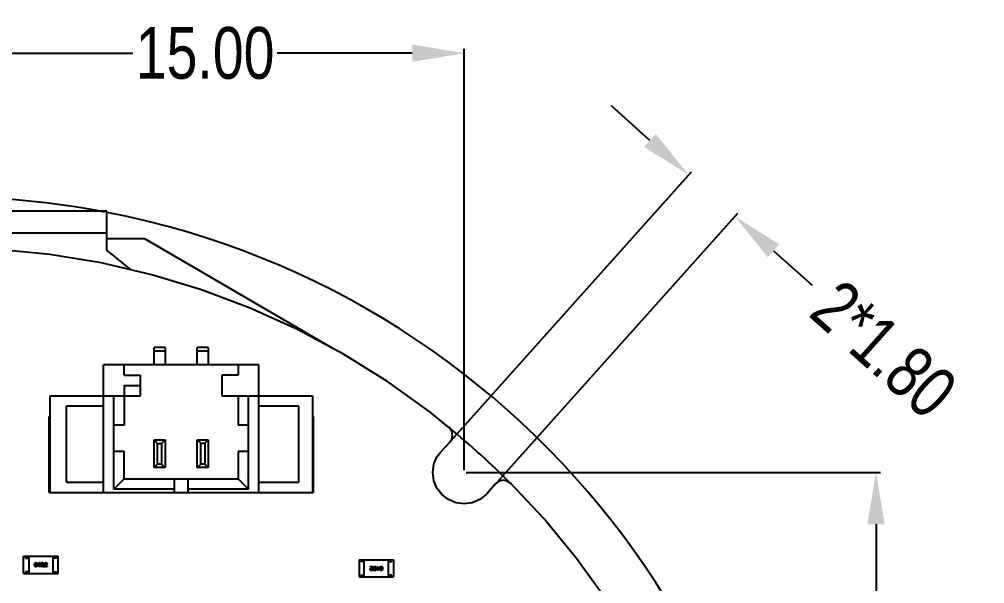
# Model space of a CAD drawing. Header units: millimetres. Extents: x -49 to 153, y -182 to -55.
# Drawn here: x 125.13 to 153.08, y -113.3 to -96.94 of the extents above; entities that cross this region are included whole.
import ezdxf

# ---------------------------------------------------------------- set-up
doc = ezdxf.new("R2010")
doc.units = ezdxf.units.MM
doc.header["$LTSCALE"] = 1.21
doc.header["$MEASUREMENT"] = 0
doc.header["$PDMODE"] = 3
doc.header["$PDSIZE"] = 0.3125
doc.layers.get('0').update_dxf_attribs({"linetype": 'CONTINUOUS'})
doc.layers.get('DEFPOINTS').update_dxf_attribs({"linetype": 'CONTINUOUS'})
doc.layers.add('Dim', color=3, linetype='CONTINUOUS', lineweight=25)
doc.styles.get("Standard").update_dxf_attribs({"font": 'txt', "width": 0.8})
doc.dimstyles.get("Standard").update_dxf_attribs({"dimtxt": 0.15625, "dimasz": 0.1875, "dimexe": 0.125, "dimexo": 0.0625, "dimgap": 0.09, "dimtad": 0, "dimtih": 1, "dimtoh": 1, "dimzin": 4, "dimdsep": 46, "dimtxsty": 'Standard', "dimblk": '_FILLED', "dimblk1": '_FILLED', "dimblk2": '_FILLED', "dimcen": 0.09, "dimazin": 1, "dimtp": 0.01, "dimtm": 0.01, "dimtfac": 1, "dimtofl": 0, "dimtmove": 0, "dimatfit": 3, "dimldrblk": '_FILLED', "dimfxl": 1, "dimtolj": 1, "dimtzin": 4, "dimarcsym": 0})

# ---------------------------------------------------------------- blocks, each defined once
blk = doc.blocks.new('_FILLED')
at = {"color": 0, "linetype": 'ByBlock'}
blk.add_solid([(0, 0), (-1, 0.167), (-1, -0.167)], dxfattribs=at)
blk = doc.blocks.new('*D79')
at = {"layer": 'DEFPOINTS', "color": 0}
for p in [(103.988, -113.91), (95.946, -118.389), (95.709, -126.574), (123.008, -126.574), (150.698, -126.574)]:
    blk.add_point(p, dxfattribs=at)
at = {"layer": 'Dim', "color": 0, "lineweight": -2}
for p, q in [((103.936, -113.875), (99.37, -110.835)), ((95.647, -126.574), (94.61, -126.574))]:
    blk.add_line(p, q, dxfattribs=at)
for start, end in [(149.3821, 160.1502), (166.1919, 176.9599)]:
    blk.add_arc((123.008, -126.574), 28.273, start, end, dxfattribs=at)
at = {"layer": 'Dim', "color": 0, "lineweight": -2, "xscale": 1.5, "yscale": 1.5, "zscale": 1.5}
for p, rotation in [((99.474, -110.904), 57.86208909579157), ((94.735, -126.574), 268.4799565881056)]:
    blk.add_blockref('_FILLED', p, dxfattribs=dict(at, rotation=rotation))
at = {"layer": 'Dim', "color": 0, "insert": (95.946, -118.389), "char_height": 1.5, "attachment_point": 5, "rotation": 73.171}
blk.add_mtext('\\A1;34%%d', dxfattribs=at)
blk = doc.blocks.new('*D83')
at = {"layer": 'DEFPOINTS', "color": 0}
for p in [(138.008, -110.074), (149.938, -126.574), (150.698, -126.574)]:
    blk.add_point(p, dxfattribs=at)
at = {"layer": 'Dim', "color": 0, "lineweight": -2}
for p, q in [((138.071, -110.074), (150.063, -110.074)), ((149.938, -111.574), (149.938, -116.134)), ((149.938, -125.074), (149.938, -120.514)), ((150.635, -126.574), (149.813, -126.574))]:
    blk.add_line(p, q, dxfattribs=at)
at = {"layer": 'Dim', "color": 0, "lineweight": -2, "xscale": 1.5, "yscale": 1.5, "zscale": 1.5}
for p, rotation in [((149.938, -110.074), 90), ((149.938, -126.574), 270)]:
    blk.add_blockref('_FILLED', p, dxfattribs=dict(at, rotation=rotation))
at = {"layer": 'Dim', "color": 0, "insert": (149.938, -118.324), "char_height": 1.5, "attachment_point": 5, "rotation": 90, "line_spacing_factor": 1.5}
blk.add_mtext('\\A1;16.50', dxfattribs=at)
blk = doc.blocks.new('*D84')
at = {"layer": 'DEFPOINTS', "color": 0}
for p in [(123.008, -97.927), (123.008, -100.297), (138.008, -110.074)]:
    blk.add_point(p, dxfattribs=at)
at = {"layer": 'Dim', "color": 0, "lineweight": -2}
for p, q in [((123.008, -100.235), (123.008, -97.802)), ((138.008, -110.012), (138.008, -97.802)), ((124.508, -97.927), (128.418, -97.927)), ((136.508, -97.927), (132.598, -97.927))]:
    blk.add_line(p, q, dxfattribs=at)
at = {"layer": 'Dim', "color": 0, "lineweight": -2, "xscale": 1.5, "yscale": 1.5, "zscale": 1.5, "rotation": 180}
blk.add_blockref('_FILLED', (123.008, -97.927), dxfattribs=at)
at = {"layer": 'Dim', "color": 0, "lineweight": -2, "xscale": 1.5, "yscale": 1.5, "zscale": 1.5}
blk.add_blockref('_FILLED', (138.008, -97.927), dxfattribs=at)
at = {"layer": 'Dim', "color": 0, "insert": (130.508, -97.927), "char_height": 1.5, "attachment_point": 5, "line_spacing_factor": 1.5}
blk.add_mtext('\\A1;15.00', dxfattribs=at)
blk = doc.blocks.new('*D88')
at = {"layer": 'DEFPOINTS', "color": 0}
for p in [(145.849, -102.65), (137.59, -109.196), (138.93, -110.394)]:
    blk.add_point(p, dxfattribs=at)
at = {"layer": 'Dim', "color": 0, "lineweight": -2}
for p, q in [((143.391, -100.453), (142.273, -99.454)), ((137.632, -109.15), (144.593, -101.36)), ((138.972, -110.347), (145.933, -102.557)), ((146.968, -103.649), (148.086, -104.649))]:
    blk.add_line(p, q, dxfattribs=at)
at = {"layer": 'Dim', "color": 0, "lineweight": -2, "xscale": 1.5, "yscale": 1.5, "zscale": 1.5}
for p, rotation in [((144.51, -101.453), 318.2171104716917), ((145.849, -102.65), 138.2171104716917)]:
    blk.add_blockref('_FILLED', p, dxfattribs=dict(at, rotation=rotation))
at = {"layer": 'Dim', "color": 0, "insert": (150.167, -106.508), "char_height": 1.5, "attachment_point": 5, "rotation": 318.2171}
blk.add_mtext('\\A1;2*1.80', dxfattribs=at)

msp = doc.modelspace()

# ---------------------------------------------------------------- linework, layer by layer
at = {"color": 7, "linetype": 'Continuous'}
for p, q in [((127.658, -102.504), (118.358, -102.504)), ((127.658, -103.634), (127.658, -102.504)), ((127.658, -103.138), (118.358, -103.138)), ((128.758, -103.304), (127.658, -103.304)), ((134.226, -106.491), (128.758, -103.304)), ((126.009, -103.758), (124.51, -103.611)), ((128.363, -104.206), (127.658, -103.634)), ((127.494, -104.003), (126.009, -103.758)), ((128.961, -104.345), (127.494, -104.003)), ((130.402, -104.782), (128.961, -104.345)), ((131.812, -105.313), (130.402, -104.782)), ((133.183, -105.934), (131.812, -105.313)), ((134.511, -106.644), (133.183, -105.934)), ((135.79, -107.439), (134.511, -106.644)), ((137.014, -108.316), (135.79, -107.439)), ((137.556, -108.76), (137.014, -108.316)), ((137.582, -108.776), (137.556, -108.76)), ((137.648, -108.875), (137.582, -108.776)), ((137.672, -108.992), (137.648, -108.875)), ((137.648, -109.109), (137.672, -108.992)), ((137.339, -109.467), (137.59, -109.196)), ((137.59, -109.196), (137.648, -109.109)), ((137.219, -109.619), (137.339, -109.467)), ((137.098, -110.073), (137.129, -109.838)), ((137.129, -109.838), (137.219, -109.619)), ((137.129, -110.308), (137.098, -110.073)), ((137.219, -110.527), (137.129, -110.308)), ((138.92, -110.405), (138.674, -110.68)), ((138.925, -110.39), (138.92, -110.405)), ((139.025, -110.324), (138.925, -110.39)), ((139.142, -110.301), (139.025, -110.324)), ((139.259, -110.324), (139.142, -110.301)), ((139.358, -110.39), (139.259, -110.324)), ((140.307, -111.399), (139.358, -110.39)), ((137.364, -110.715), (137.219, -110.527)), ((137.552, -110.859), (137.364, -110.715)), ((138.647, -110.715), (138.459, -110.859)), ((138.674, -110.68), (138.647, -110.715)), ((137.771, -110.95), (137.552, -110.859)), ((138.006, -110.98), (137.771, -110.95)), ((138.24, -110.95), (138.006, -110.98)), ((138.459, -110.859), (138.24, -110.95)), ((141.263, -112.563), (140.307, -111.399)), ((142.14, -113.787), (141.263, -112.563))]:
    msp.add_line(p, q, dxfattribs=at)
at = {"color": 6, "linetype": 'Continuous'}
for p, q in [((129.029, -106.956), (129.029, -106.456)), ((129.349, -106.456), (129.029, -106.456)), ((129.349, -106.456), (129.349, -106.956)), ((130.279, -106.955), (130.279, -106.455)), ((130.599, -106.455), (130.279, -106.455)), ((130.599, -106.455), (130.599, -106.955)), ((129.349, -106.556), (129.029, -106.556)), ((130.599, -106.555), (130.279, -106.555)), ((132.064, -106.955), (127.564, -106.956)), ((127.564, -110.656), (127.564, -106.956)), ((128.164, -107.256), (128.164, -106.956)), ((131.464, -106.955), (131.464, -107.255)), ((132.064, -110.655), (132.064, -106.955)), ((128.164, -107.256), (128.639, -107.256)), ((128.639, -107.856), (128.639, -107.256)), ((130.989, -107.255), (130.989, -107.855)), ((131.464, -107.255), (130.989, -107.255)), ((128.164, -107.556), (128.164, -108.706)), ((128.164, -107.556), (128.639, -107.556)), ((126.014, -107.856), (126.014, -110.656)), ((126.014, -107.856), (128.639, -107.856)), ((127.864, -110.556), (127.864, -107.856)), ((130.989, -107.855), (133.614, -107.855)), ((131.464, -107.855), (131.464, -108.705)), ((131.764, -110.555), (131.764, -107.855)), ((133.614, -107.855), (133.614, -110.655)), ((126.489, -110.356), (126.489, -108.156)), ((127.564, -108.156), (126.489, -108.156)), ((133.225, -108.155), (132.064, -108.155)), ((133.225, -110.355), (133.225, -108.155)), ((125.989, -110.656), (125.989, -108.456)), ((125.989, -108.456), (126.014, -108.456)), ((133.614, -108.455), (133.639, -108.455)), ((133.639, -108.455), (133.639, -110.655)), ((128.164, -108.706), (127.864, -108.706)), ((131.764, -108.705), (131.464, -108.705)), ((129.029, -109.931), (129.029, -109.131)), ((129.129, -109.231), (129.029, -109.131)), ((129.029, -109.131), (129.349, -109.131)), ((129.129, -109.831), (129.129, -109.231)), ((129.129, -109.231), (129.249, -109.231)), ((129.249, -109.231), (129.349, -109.131)), ((129.249, -109.231), (129.249, -109.831)), ((129.349, -109.131), (129.349, -109.931)), ((130.279, -109.93), (130.279, -109.13)), ((130.279, -109.13), (130.599, -109.13)), ((130.379, -109.23), (130.279, -109.13)), ((130.379, -109.83), (130.379, -109.23)), ((130.379, -109.23), (130.499, -109.23)), ((130.499, -109.23), (130.599, -109.13)), ((130.499, -109.23), (130.499, -109.83)), ((130.599, -109.13), (130.599, -109.93)), ((127.864, -109.456), (128.164, -109.456)), ((128.164, -110.256), (128.164, -109.456)), ((131.464, -109.455), (131.464, -110.255)), ((131.464, -109.455), (131.764, -109.455)), ((129.129, -109.831), (129.029, -109.931)), ((129.249, -109.831), (129.129, -109.831)), ((129.249, -109.831), (129.349, -109.931)), ((130.379, -109.83), (130.279, -109.93)), ((130.499, -109.83), (130.379, -109.83)), ((130.499, -109.83), (130.599, -109.93)), ((129.349, -109.931), (129.029, -109.931)), ((130.599, -109.93), (130.279, -109.93)), ((126.489, -110.356), (127.564, -110.356)), ((127.864, -110.556), (128.164, -110.256)), ((128.164, -110.256), (131.464, -110.255)), ((129.614, -110.255), (129.614, -110.655)), ((130.014, -110.655), (130.014, -110.255)), ((131.464, -110.255), (131.764, -110.555)), ((132.064, -110.355), (133.225, -110.355)), ((125.989, -110.656), (133.639, -110.655)), ((129.614, -110.555), (127.864, -110.556)), ((131.764, -110.555), (130.014, -110.555)), ((125.251, -113.004), (125.251, -112.504)), ((125.251, -112.504), (126.251, -112.504)), ((125.301, -112.504), (125.301, -112.554)), ((125.301, -112.554), (125.401, -112.554)), ((125.401, -112.504), (125.401, -113.004)), ((126.101, -112.504), (126.101, -113.004)), ((126.201, -112.554), (126.101, -112.554)), ((126.201, -112.504), (126.201, -112.554)), ((126.251, -113.004), (126.251, -112.504)), ((134.966, -112.603), (134.966, -113.103)), ((134.966, -112.603), (135.966, -112.603)), ((135.016, -112.653), (135.016, -112.603)), ((135.116, -112.653), (135.016, -112.653)), ((135.116, -113.103), (135.116, -112.603)), ((135.816, -113.103), (135.816, -112.603)), ((135.816, -112.653), (135.916, -112.653)), ((135.916, -112.653), (135.916, -112.603)), ((135.966, -112.603), (135.966, -113.103)), ((125.662, -112.763), (125.715, -112.688)), ((125.662, -112.777), (125.662, -112.763)), ((125.714, -112.777), (125.662, -112.777)), ((125.713, -112.711), (125.675, -112.765)), ((125.675, -112.765), (125.714, -112.765)), ((125.714, -112.711), (125.713, -112.711)), ((125.714, -112.765), (125.714, -112.711)), ((125.714, -112.806), (125.714, -112.777)), ((125.728, -112.806), (125.714, -112.806)), ((125.715, -112.688), (125.728, -112.688)), ((125.728, -112.688), (125.728, -112.765)), ((125.728, -112.765), (125.746, -112.765)), ((125.728, -112.777), (125.728, -112.806)), ((125.746, -112.777), (125.728, -112.777)), ((125.746, -112.765), (125.746, -112.777)), ((125.93, -112.806), (125.849, -112.806)), ((125.867, -112.731), (125.852, -112.731)), ((125.865, -112.792), (125.93, -112.792)), ((125.876, -112.759), (125.892, -112.75)), ((125.897, -112.763), (125.885, -112.77)), ((125.93, -112.792), (125.93, -112.806)), ((135.287, -112.814), (135.287, -112.801)), ((135.287, -112.801), (135.368, -112.801)), ((135.351, -112.814), (135.287, -112.814)), ((135.319, -112.844), (135.332, -112.837)), ((135.34, -112.847), (135.324, -112.856)), ((135.35, -112.876), (135.365, -112.876)), ((135.471, -112.842), (135.471, -112.83)), ((135.471, -112.83), (135.489, -112.83)), ((135.489, -112.842), (135.471, -112.842)), ((135.489, -112.83), (135.489, -112.801)), ((135.489, -112.801), (135.503, -112.801)), ((135.489, -112.919), (135.489, -112.842)), ((135.501, -112.919), (135.489, -112.919)), ((135.555, -112.844), (135.501, -112.919)), ((135.503, -112.801), (135.503, -112.83)), ((135.503, -112.83), (135.555, -112.83)), ((135.503, -112.842), (135.503, -112.896)), ((135.541, -112.842), (135.503, -112.842)), ((135.503, -112.896), (135.504, -112.896)), ((135.504, -112.896), (135.541, -112.842)), ((135.555, -112.83), (135.555, -112.844)), ((125.251, -113.004), (126.251, -113.004)), ((125.301, -112.954), (125.301, -113.004)), ((125.401, -112.954), (125.301, -112.954)), ((126.101, -112.954), (126.201, -112.954)), ((126.201, -112.954), (126.201, -113.004)), ((134.966, -113.103), (135.966, -113.103)), ((135.016, -113.103), (135.016, -113.053)), ((135.016, -113.053), (135.116, -113.053)), ((135.916, -113.053), (135.816, -113.053)), ((135.916, -113.103), (135.916, -113.053))]:
    msp.add_line(p, q, dxfattribs=at)
at = {"color": 7, "linetype": 'Continuous'}
for radius, start, end in [(24.48, 79.1903, 100.8097), (24.48, 100.9793, 79.0159), (23, 44.7132, 50.6808)]:
    msp.add_arc((123.008, -126.574), radius, start, end, dxfattribs=at)
at = {"color": 6, "linetype": 'Continuous'}
for points, knots in [([(125.57, -112.749), (125.571, -112.746), (125.571, -112.742), (125.571, -112.735), (125.572, -112.728), (125.573, -112.723), (125.575, -112.717), (125.577, -112.712), (125.579, -112.708), (125.581, -112.704), (125.584, -112.7), (125.587, -112.697), (125.59, -112.694), (125.594, -112.692), (125.598, -112.69), (125.602, -112.689), (125.606, -112.688), (125.609, -112.688), (125.611, -112.688)], [0, 0, 0, 0, 0.088823, 0.172287, 0.250296, 0.323438, 0.392244, 0.456221, 0.516635, 0.573871, 0.628, 0.680335, 0.731489, 0.782557, 0.834044, 0.886738, 0.942089, 1, 1, 1, 1]), ([(125.611, -112.808), (125.609, -112.808), (125.606, -112.808), (125.602, -112.807), (125.598, -112.806), (125.594, -112.804), (125.59, -112.802), (125.587, -112.799), (125.584, -112.796), (125.581, -112.793), (125.579, -112.789), (125.577, -112.784), (125.575, -112.78), (125.573, -112.774), (125.572, -112.769), (125.571, -112.762), (125.571, -112.756), (125.571, -112.751), (125.57, -112.749)], [0, 0, 0, 0, 0.059135, 0.115606, 0.169241, 0.221578, 0.273261, 0.324749, 0.377329, 0.431642, 0.488541, 0.548597, 0.612232, 0.680174, 0.752504, 0.829777, 0.912307, 1, 1, 1, 1]), ([(125.611, -112.702), (125.61, -112.702), (125.608, -112.702), (125.605, -112.702), (125.603, -112.703), (125.6, -112.705), (125.598, -112.706), (125.596, -112.708), (125.594, -112.711), (125.593, -112.714), (125.591, -112.717), (125.59, -112.72), (125.589, -112.724), (125.588, -112.728), (125.588, -112.733), (125.587, -112.738), (125.587, -112.743), (125.587, -112.747), (125.587, -112.749)], [0, 0, 0, 0, 0.049764, 0.097007, 0.143217, 0.188577, 0.235116, 0.282997, 0.333719, 0.387776, 0.445989, 0.508679, 0.576563, 0.649481, 0.728235, 0.812722, 0.903548, 1, 1, 1, 1]), ([(125.587, -112.749), (125.587, -112.751), (125.587, -112.754), (125.587, -112.76), (125.588, -112.765), (125.588, -112.769), (125.589, -112.774), (125.59, -112.778), (125.591, -112.781), (125.593, -112.784), (125.594, -112.787), (125.596, -112.789), (125.598, -112.792), (125.6, -112.793), (125.603, -112.795), (125.605, -112.795), (125.608, -112.796), (125.61, -112.796), (125.611, -112.796)], [0, 0, 0, 0, 0.096457, 0.187288, 0.27178, 0.350132, 0.423455, 0.491343, 0.554037, 0.612253, 0.666313, 0.717038, 0.764921, 0.811214, 0.856775, 0.902988, 0.950234, 1, 1, 1, 1]), ([(125.611, -112.688), (125.613, -112.688), (125.616, -112.688), (125.62, -112.689), (125.624, -112.69), (125.628, -112.692), (125.632, -112.694), (125.635, -112.697), (125.638, -112.7), (125.641, -112.704), (125.643, -112.708), (125.645, -112.712), (125.647, -112.717), (125.649, -112.723), (125.65, -112.729), (125.651, -112.735), (125.651, -112.742), (125.652, -112.746), (125.652, -112.749)], [0, 0, 0, 0, 0.057415, 0.112361, 0.16496, 0.216437, 0.267441, 0.318839, 0.371478, 0.426325, 0.483626, 0.544235, 0.608673, 0.677374, 0.750405, 0.828394, 0.911525, 1, 1, 1, 1]), ([(125.636, -112.749), (125.636, -112.747), (125.636, -112.743), (125.636, -112.738), (125.635, -112.733), (125.635, -112.728), (125.634, -112.724), (125.633, -112.72), (125.631, -112.717), (125.63, -112.714), (125.628, -112.711), (125.626, -112.708), (125.624, -112.706), (125.622, -112.705), (125.62, -112.703), (125.617, -112.702), (125.614, -112.702), (125.612, -112.702), (125.611, -112.702)], [0, 0, 0, 0, 0.095719, 0.185854, 0.269738, 0.347952, 0.420315, 0.487894, 0.550245, 0.608186, 0.662454, 0.713283, 0.761375, 0.808209, 0.854301, 0.901312, 0.949396, 1, 1, 1, 1]), ([(125.611, -112.796), (125.612, -112.796), (125.614, -112.796), (125.617, -112.795), (125.62, -112.794), (125.622, -112.793), (125.624, -112.791), (125.626, -112.789), (125.628, -112.787), (125.63, -112.784), (125.631, -112.781), (125.633, -112.777), (125.634, -112.773), (125.635, -112.769), (125.635, -112.765), (125.636, -112.76), (125.636, -112.754), (125.636, -112.751), (125.636, -112.749)], [0, 0, 0, 0, 0.050879, 0.099377, 0.146973, 0.193618, 0.240619, 0.289461, 0.34047, 0.395283, 0.453059, 0.515633, 0.582666, 0.655287, 0.732971, 0.815933, 0.905166, 1, 1, 1, 1]), ([(125.652, -112.749), (125.652, -112.751), (125.652, -112.756), (125.651, -112.762), (125.65, -112.769), (125.649, -112.774), (125.647, -112.78), (125.646, -112.784), (125.643, -112.789), (125.641, -112.793), (125.638, -112.796), (125.635, -112.799), (125.632, -112.802), (125.628, -112.804), (125.624, -112.806), (125.62, -112.807), (125.616, -112.808), (125.613, -112.808), (125.611, -112.808)], [0, 0, 0, 0, 0.08769, 0.170218, 0.24749, 0.319818, 0.387758, 0.451391, 0.511445, 0.568185, 0.622681, 0.67526, 0.726746, 0.778428, 0.830764, 0.884397, 0.940866, 1, 1, 1, 1]), ([(125.757, -112.749), (125.757, -112.746), (125.757, -112.742), (125.758, -112.735), (125.759, -112.728), (125.76, -112.723), (125.761, -112.717), (125.763, -112.712), (125.765, -112.708), (125.768, -112.703), (125.77, -112.7), (125.773, -112.697), (125.777, -112.694), (125.78, -112.692), (125.784, -112.69), (125.788, -112.689), (125.793, -112.688), (125.796, -112.688), (125.798, -112.688)], [0, 0, 0, 0, 0.088823, 0.172287, 0.250296, 0.323438, 0.392244, 0.456221, 0.516635, 0.573871, 0.628, 0.680335, 0.731489, 0.782557, 0.834044, 0.886738, 0.942089, 1, 1, 1, 1]), ([(125.798, -112.808), (125.796, -112.808), (125.793, -112.808), (125.788, -112.807), (125.784, -112.806), (125.78, -112.804), (125.777, -112.802), (125.773, -112.799), (125.77, -112.796), (125.768, -112.793), (125.765, -112.789), (125.763, -112.784), (125.761, -112.78), (125.76, -112.774), (125.759, -112.769), (125.758, -112.762), (125.757, -112.756), (125.757, -112.751), (125.757, -112.749)], [0, 0, 0, 0, 0.059135, 0.115606, 0.169241, 0.221578, 0.273261, 0.324749, 0.377329, 0.431642, 0.488541, 0.548597, 0.612232, 0.680174, 0.752504, 0.829777, 0.912307, 1, 1, 1, 1]), ([(125.798, -112.702), (125.797, -112.702), (125.795, -112.702), (125.792, -112.702), (125.789, -112.703), (125.787, -112.705), (125.785, -112.706), (125.783, -112.708), (125.781, -112.711), (125.779, -112.714), (125.778, -112.717), (125.777, -112.72), (125.776, -112.724), (125.775, -112.728), (125.774, -112.733), (125.774, -112.738), (125.773, -112.743), (125.773, -112.747), (125.773, -112.749)], [0, 0, 0, 0, 0.049764, 0.097007, 0.143217, 0.188577, 0.235116, 0.282997, 0.333719, 0.387776, 0.445989, 0.508679, 0.576563, 0.649481, 0.728235, 0.812722, 0.903548, 1, 1, 1, 1]), ([(125.773, -112.749), (125.773, -112.751), (125.773, -112.754), (125.774, -112.76), (125.774, -112.765), (125.775, -112.769), (125.776, -112.774), (125.777, -112.778), (125.778, -112.781), (125.779, -112.784), (125.781, -112.787), (125.783, -112.789), (125.785, -112.792), (125.787, -112.793), (125.789, -112.795), (125.792, -112.795), (125.795, -112.796), (125.797, -112.796), (125.798, -112.796)], [0, 0, 0, 0, 0.096457, 0.187288, 0.27178, 0.350132, 0.423455, 0.491343, 0.554037, 0.612253, 0.666313, 0.717038, 0.764921, 0.811214, 0.856775, 0.902988, 0.950234, 1, 1, 1, 1]), ([(125.798, -112.688), (125.799, -112.688), (125.802, -112.688), (125.807, -112.689), (125.811, -112.69), (125.815, -112.692), (125.818, -112.694), (125.822, -112.697), (125.825, -112.7), (125.827, -112.704), (125.83, -112.708), (125.832, -112.712), (125.834, -112.717), (125.835, -112.723), (125.836, -112.729), (125.837, -112.735), (125.838, -112.742), (125.838, -112.746), (125.838, -112.749)], [0, 0, 0, 0, 0.057415, 0.112361, 0.16496, 0.216437, 0.267441, 0.318839, 0.371478, 0.426325, 0.483626, 0.544235, 0.608673, 0.677374, 0.750405, 0.828394, 0.911525, 1, 1, 1, 1]), ([(125.823, -112.749), (125.823, -112.747), (125.822, -112.743), (125.822, -112.738), (125.822, -112.733), (125.821, -112.728), (125.82, -112.724), (125.819, -112.72), (125.818, -112.717), (125.816, -112.714), (125.815, -112.711), (125.813, -112.708), (125.811, -112.706), (125.809, -112.705), (125.806, -112.703), (125.803, -112.702), (125.801, -112.702), (125.799, -112.702), (125.798, -112.702)], [0, 0, 0, 0, 0.095719, 0.185854, 0.269738, 0.347952, 0.420315, 0.487894, 0.550245, 0.608186, 0.662454, 0.713283, 0.761375, 0.808209, 0.854301, 0.901312, 0.949396, 1, 1, 1, 1]), ([(125.798, -112.796), (125.799, -112.796), (125.801, -112.796), (125.803, -112.795), (125.806, -112.794), (125.809, -112.793), (125.811, -112.791), (125.813, -112.789), (125.815, -112.787), (125.816, -112.784), (125.818, -112.781), (125.819, -112.777), (125.82, -112.773), (125.821, -112.769), (125.822, -112.765), (125.822, -112.76), (125.822, -112.754), (125.823, -112.751), (125.823, -112.749)], [0, 0, 0, 0, 0.050879, 0.099377, 0.146973, 0.193618, 0.240619, 0.289461, 0.34047, 0.395283, 0.453059, 0.515633, 0.582666, 0.655287, 0.732971, 0.815933, 0.905166, 1, 1, 1, 1]), ([(125.838, -112.749), (125.838, -112.751), (125.838, -112.756), (125.837, -112.762), (125.837, -112.769), (125.835, -112.774), (125.834, -112.78), (125.832, -112.784), (125.83, -112.789), (125.828, -112.793), (125.825, -112.796), (125.822, -112.799), (125.819, -112.802), (125.815, -112.804), (125.811, -112.806), (125.807, -112.807), (125.802, -112.808), (125.799, -112.808), (125.798, -112.808)], [0, 0, 0, 0, 0.08769, 0.170218, 0.24749, 0.319818, 0.387758, 0.451391, 0.511445, 0.568185, 0.622681, 0.67526, 0.726746, 0.778428, 0.830764, 0.884397, 0.940866, 1, 1, 1, 1]), ([(125.849, -112.806), (125.849, -112.805), (125.849, -112.802), (125.849, -112.798), (125.85, -112.795), (125.851, -112.791), (125.852, -112.788), (125.853, -112.784), (125.854, -112.781), (125.856, -112.778), (125.858, -112.775), (125.86, -112.773), (125.862, -112.77), (125.865, -112.768), (125.867, -112.765), (125.87, -112.763), (125.873, -112.761), (125.875, -112.76), (125.876, -112.759)], [0, 0, 0, 0, 0.069512, 0.136307, 0.201431, 0.265186, 0.327322, 0.388242, 0.448098, 0.507757, 0.566952, 0.626243, 0.686026, 0.745963, 0.807549, 0.869906, 0.934172, 1, 1, 1, 1]), ([(125.852, -112.731), (125.852, -112.729), (125.852, -112.726), (125.852, -112.721), (125.853, -112.716), (125.854, -112.712), (125.856, -112.709), (125.857, -112.705), (125.86, -112.702), (125.862, -112.699), (125.865, -112.697), (125.868, -112.694), (125.871, -112.693), (125.875, -112.691), (125.879, -112.69), (125.883, -112.689), (125.887, -112.688), (125.891, -112.688), (125.892, -112.688)], [0, 0, 0, 0, 0.074935, 0.145873, 0.212498, 0.27598, 0.33603, 0.394042, 0.450372, 0.505546, 0.560812, 0.616481, 0.673265, 0.732328, 0.7938, 0.858943, 0.92718, 1, 1, 1, 1]), ([(125.885, -112.77), (125.884, -112.771), (125.881, -112.772), (125.877, -112.775), (125.874, -112.777), (125.871, -112.78), (125.869, -112.783), (125.867, -112.786), (125.866, -112.789), (125.866, -112.791), (125.865, -112.792)], [0, 0, 0, 0, 0.158292, 0.304606, 0.440272, 0.565336, 0.681745, 0.791834, 0.896966, 1, 1, 1, 1]), ([(125.89, -112.702), (125.889, -112.702), (125.887, -112.702), (125.885, -112.702), (125.882, -112.703), (125.88, -112.703), (125.878, -112.704), (125.876, -112.706), (125.874, -112.707), (125.873, -112.709), (125.871, -112.711), (125.87, -112.713), (125.869, -112.715), (125.868, -112.718), (125.868, -112.721), (125.867, -112.724), (125.867, -112.727), (125.867, -112.729), (125.867, -112.731)], [0, 0, 0, 0, 0.065945, 0.127767, 0.186553, 0.242898, 0.297728, 0.351599, 0.404854, 0.459191, 0.515338, 0.573322, 0.634405, 0.698538, 0.767039, 0.84022, 0.917406, 1, 1, 1, 1]), ([(125.914, -112.723), (125.914, -112.722), (125.914, -112.72), (125.913, -112.718), (125.913, -112.716), (125.912, -112.714), (125.911, -112.712), (125.91, -112.71), (125.909, -112.709), (125.907, -112.707), (125.906, -112.706), (125.904, -112.705), (125.902, -112.704), (125.9, -112.703), (125.898, -112.703), (125.895, -112.702), (125.893, -112.702), (125.891, -112.702), (125.89, -112.702)], [0, 0, 0, 0, 0.069456, 0.136175, 0.198596, 0.258993, 0.316838, 0.37342, 0.428889, 0.48454, 0.540119, 0.597644, 0.65702, 0.718534, 0.783117, 0.851564, 0.923888, 1, 1, 1, 1]), ([(125.892, -112.688), (125.894, -112.688), (125.896, -112.688), (125.9, -112.689), (125.904, -112.69), (125.908, -112.691), (125.911, -112.692), (125.914, -112.694), (125.917, -112.696), (125.919, -112.698), (125.921, -112.7), (125.923, -112.703), (125.925, -112.705), (125.927, -112.709), (125.928, -112.712), (125.929, -112.715), (125.929, -112.719), (125.929, -112.722), (125.93, -112.723)], [0, 0, 0, 0, 0.074847, 0.14558, 0.212628, 0.276599, 0.337792, 0.396608, 0.453638, 0.509854, 0.565589, 0.621545, 0.678777, 0.737222, 0.798388, 0.862259, 0.929312, 1, 1, 1, 1]), ([(125.892, -112.75), (125.893, -112.75), (125.895, -112.749), (125.898, -112.747), (125.9, -112.746), (125.902, -112.744), (125.904, -112.742), (125.906, -112.741), (125.908, -112.739), (125.909, -112.737), (125.91, -112.736), (125.911, -112.734), (125.912, -112.732), (125.913, -112.73), (125.913, -112.728), (125.914, -112.727), (125.914, -112.725), (125.914, -112.723), (125.914, -112.723)], [0, 0, 0, 0, 0.084365, 0.165386, 0.24176, 0.314729, 0.38433, 0.449952, 0.513164, 0.5734, 0.630824, 0.68644, 0.740136, 0.792605, 0.844515, 0.896112, 0.947763, 1, 1, 1, 1]), ([(125.93, -112.723), (125.93, -112.724), (125.93, -112.726), (125.929, -112.729), (125.929, -112.732), (125.928, -112.735), (125.927, -112.738), (125.926, -112.74), (125.924, -112.743), (125.922, -112.745), (125.92, -112.748), (125.918, -112.75), (125.915, -112.752), (125.912, -112.755), (125.909, -112.757), (125.905, -112.759), (125.901, -112.761), (125.899, -112.762), (125.897, -112.763)], [0, 0, 0, 0, 0.055083, 0.109453, 0.162685, 0.21614, 0.26961, 0.324284, 0.380202, 0.437433, 0.497084, 0.559152, 0.624288, 0.692446, 0.763862, 0.838743, 0.917269, 1, 1, 1, 1]), ([(135.287, -112.883), (135.287, -112.882), (135.287, -112.88), (135.287, -112.877), (135.288, -112.875), (135.289, -112.872), (135.29, -112.869), (135.291, -112.866), (135.293, -112.864), (135.294, -112.861), (135.297, -112.859), (135.299, -112.856), (135.302, -112.854), (135.305, -112.852), (135.308, -112.85), (135.311, -112.848), (135.315, -112.846), (135.318, -112.845), (135.319, -112.844)], [0, 0, 0, 0, 0.055083, 0.109453, 0.162685, 0.21614, 0.26961, 0.324284, 0.380202, 0.437433, 0.497084, 0.559152, 0.624288, 0.692446, 0.763862, 0.838743, 0.917269, 1, 1, 1, 1]), ([(135.324, -112.919), (135.323, -112.919), (135.32, -112.918), (135.316, -112.918), (135.312, -112.917), (135.309, -112.916), (135.306, -112.914), (135.303, -112.913), (135.3, -112.911), (135.297, -112.909), (135.295, -112.907), (135.293, -112.904), (135.292, -112.901), (135.29, -112.898), (135.289, -112.895), (135.288, -112.891), (135.287, -112.887), (135.287, -112.885), (135.287, -112.883)], [0, 0, 0, 0, 0.074847, 0.14558, 0.212628, 0.276599, 0.337792, 0.396608, 0.453638, 0.509854, 0.565589, 0.621545, 0.678777, 0.737222, 0.798388, 0.862259, 0.929312, 1, 1, 1, 1]), ([(135.324, -112.856), (135.324, -112.857), (135.322, -112.858), (135.319, -112.859), (135.317, -112.861), (135.315, -112.863), (135.313, -112.864), (135.311, -112.866), (135.309, -112.867), (135.308, -112.869), (135.306, -112.871), (135.305, -112.873), (135.304, -112.874), (135.304, -112.876), (135.303, -112.878), (135.303, -112.88), (135.303, -112.882), (135.303, -112.883), (135.303, -112.884)], [0, 0, 0, 0, 0.084365, 0.165386, 0.24176, 0.314729, 0.38433, 0.449952, 0.513164, 0.5734, 0.630824, 0.68644, 0.740136, 0.792605, 0.844515, 0.896112, 0.947763, 1, 1, 1, 1]), ([(135.303, -112.884), (135.303, -112.885), (135.303, -112.886), (135.303, -112.889), (135.304, -112.891), (135.305, -112.893), (135.306, -112.895), (135.307, -112.896), (135.308, -112.898), (135.309, -112.899), (135.311, -112.901), (135.313, -112.902), (135.315, -112.903), (135.317, -112.903), (135.319, -112.904), (135.321, -112.905), (135.324, -112.905), (135.326, -112.905), (135.326, -112.905)], [0, 0, 0, 0, 0.069456, 0.136175, 0.198596, 0.258993, 0.316838, 0.37342, 0.428889, 0.48454, 0.540119, 0.597644, 0.65702, 0.718534, 0.783117, 0.851564, 0.923888, 1, 1, 1, 1]), ([(135.365, -112.876), (135.365, -112.878), (135.365, -112.881), (135.364, -112.886), (135.364, -112.89), (135.362, -112.894), (135.361, -112.898), (135.359, -112.901), (135.357, -112.905), (135.355, -112.907), (135.352, -112.91), (135.349, -112.912), (135.346, -112.914), (135.342, -112.916), (135.338, -112.917), (135.334, -112.918), (135.329, -112.918), (135.326, -112.919), (135.324, -112.919)], [0, 0, 0, 0, 0.074935, 0.145873, 0.212498, 0.27598, 0.33603, 0.394042, 0.450372, 0.505546, 0.560812, 0.616481, 0.673265, 0.732328, 0.7938, 0.858943, 0.92718, 1, 1, 1, 1]), ([(135.326, -112.905), (135.327, -112.905), (135.329, -112.905), (135.332, -112.905), (135.334, -112.904), (135.337, -112.903), (135.339, -112.902), (135.341, -112.901), (135.342, -112.899), (135.344, -112.898), (135.345, -112.896), (135.346, -112.894), (135.347, -112.891), (135.348, -112.889), (135.349, -112.886), (135.35, -112.883), (135.35, -112.88), (135.35, -112.877), (135.35, -112.876)], [0, 0, 0, 0, 0.065945, 0.127767, 0.186553, 0.242898, 0.297728, 0.351599, 0.404854, 0.459191, 0.515338, 0.573322, 0.634405, 0.698538, 0.767039, 0.84022, 0.917406, 1, 1, 1, 1]), ([(135.332, -112.837), (135.333, -112.836), (135.336, -112.834), (135.339, -112.832), (135.343, -112.829), (135.345, -112.826), (135.348, -112.824), (135.349, -112.821), (135.351, -112.818), (135.351, -112.815), (135.351, -112.814)], [0, 0, 0, 0, 0.158292, 0.304606, 0.440272, 0.565336, 0.681745, 0.791834, 0.896966, 1, 1, 1, 1]), ([(135.368, -112.801), (135.368, -112.802), (135.368, -112.805), (135.367, -112.808), (135.367, -112.812), (135.366, -112.816), (135.365, -112.819), (135.364, -112.822), (135.362, -112.825), (135.361, -112.828), (135.359, -112.831), (135.357, -112.834), (135.354, -112.837), (135.352, -112.839), (135.349, -112.841), (135.346, -112.843), (135.343, -112.845), (135.341, -112.847), (135.34, -112.847)], [0, 0, 0, 0, 0.069512, 0.136307, 0.201431, 0.265186, 0.327322, 0.388242, 0.448098, 0.507757, 0.566952, 0.626243, 0.686026, 0.745963, 0.807549, 0.869906, 0.934172, 1, 1, 1, 1]), ([(135.378, -112.858), (135.378, -112.855), (135.379, -112.851), (135.379, -112.844), (135.38, -112.838), (135.381, -112.832), (135.383, -112.827), (135.385, -112.822), (135.387, -112.818), (135.389, -112.814), (135.392, -112.81), (135.395, -112.807), (135.398, -112.805), (135.402, -112.803), (135.406, -112.801), (135.41, -112.8), (135.414, -112.799), (135.417, -112.799), (135.419, -112.799)], [0, 0, 0, 0, 0.08769, 0.170218, 0.24749, 0.319818, 0.387758, 0.451391, 0.511445, 0.568185, 0.622681, 0.67526, 0.726746, 0.778428, 0.830764, 0.884397, 0.940866, 1, 1, 1, 1]), ([(135.419, -112.919), (135.417, -112.919), (135.414, -112.918), (135.41, -112.918), (135.406, -112.916), (135.402, -112.914), (135.398, -112.912), (135.395, -112.91), (135.392, -112.906), (135.389, -112.903), (135.387, -112.899), (135.385, -112.894), (135.383, -112.889), (135.382, -112.884), (135.38, -112.878), (135.379, -112.872), (135.379, -112.865), (135.378, -112.86), (135.378, -112.858)], [0, 0, 0, 0, 0.057415, 0.112361, 0.16496, 0.216437, 0.267441, 0.318839, 0.371478, 0.426325, 0.483626, 0.544235, 0.608673, 0.677374, 0.750405, 0.828394, 0.911525, 1, 1, 1, 1]), ([(135.419, -112.81), (135.418, -112.811), (135.416, -112.811), (135.413, -112.811), (135.411, -112.812), (135.408, -112.814), (135.406, -112.815), (135.404, -112.817), (135.402, -112.82), (135.4, -112.823), (135.399, -112.826), (135.398, -112.829), (135.396, -112.833), (135.396, -112.837), (135.395, -112.842), (135.394, -112.847), (135.394, -112.852), (135.394, -112.856), (135.394, -112.858)], [0, 0, 0, 0, 0.050879, 0.099377, 0.146973, 0.193618, 0.240619, 0.289461, 0.34047, 0.395283, 0.453059, 0.515633, 0.582666, 0.655287, 0.732971, 0.815933, 0.905166, 1, 1, 1, 1]), ([(135.394, -112.858), (135.394, -112.86), (135.394, -112.863), (135.394, -112.869), (135.395, -112.874), (135.396, -112.878), (135.396, -112.883), (135.398, -112.886), (135.399, -112.89), (135.4, -112.893), (135.402, -112.896), (135.404, -112.898), (135.406, -112.9), (135.408, -112.902), (135.411, -112.903), (135.413, -112.904), (135.416, -112.905), (135.418, -112.905), (135.419, -112.905)], [0, 0, 0, 0, 0.095719, 0.185854, 0.269738, 0.347952, 0.420315, 0.487894, 0.550245, 0.608186, 0.662454, 0.713283, 0.761375, 0.808209, 0.854301, 0.901312, 0.949396, 1, 1, 1, 1]), ([(135.419, -112.799), (135.421, -112.799), (135.424, -112.799), (135.428, -112.8), (135.432, -112.801), (135.436, -112.803), (135.44, -112.805), (135.443, -112.807), (135.446, -112.81), (135.449, -112.814), (135.451, -112.818), (135.453, -112.822), (135.455, -112.827), (135.457, -112.832), (135.458, -112.838), (135.459, -112.844), (135.459, -112.851), (135.46, -112.855), (135.46, -112.858)], [0, 0, 0, 0, 0.059135, 0.115606, 0.169241, 0.221578, 0.273261, 0.324749, 0.377329, 0.431642, 0.488541, 0.548597, 0.612232, 0.680174, 0.752504, 0.829777, 0.912307, 1, 1, 1, 1]), ([(135.443, -112.858), (135.443, -112.856), (135.443, -112.852), (135.443, -112.847), (135.442, -112.842), (135.442, -112.837), (135.441, -112.833), (135.44, -112.829), (135.439, -112.825), (135.437, -112.822), (135.436, -112.82), (135.434, -112.817), (135.432, -112.815), (135.43, -112.813), (135.427, -112.812), (135.425, -112.811), (135.422, -112.811), (135.42, -112.811), (135.419, -112.81)], [0, 0, 0, 0, 0.096457, 0.187288, 0.27178, 0.350132, 0.423455, 0.491343, 0.554037, 0.612253, 0.666313, 0.717038, 0.764921, 0.811214, 0.856775, 0.902988, 0.950234, 1, 1, 1, 1]), ([(135.419, -112.905), (135.42, -112.905), (135.422, -112.905), (135.425, -112.904), (135.427, -112.903), (135.43, -112.902), (135.432, -112.9), (135.434, -112.898), (135.436, -112.896), (135.437, -112.893), (135.439, -112.89), (135.44, -112.886), (135.441, -112.883), (135.442, -112.878), (135.442, -112.874), (135.443, -112.869), (135.443, -112.863), (135.443, -112.86), (135.443, -112.858)], [0, 0, 0, 0, 0.049764, 0.097007, 0.143217, 0.188577, 0.235116, 0.282997, 0.333719, 0.387776, 0.445989, 0.508679, 0.576563, 0.649481, 0.728235, 0.812722, 0.903548, 1, 1, 1, 1]), ([(135.46, -112.858), (135.46, -112.86), (135.459, -112.865), (135.459, -112.872), (135.458, -112.878), (135.457, -112.884), (135.455, -112.889), (135.453, -112.894), (135.451, -112.899), (135.449, -112.903), (135.446, -112.907), (135.443, -112.91), (135.44, -112.913), (135.436, -112.915), (135.432, -112.916), (135.428, -112.918), (135.424, -112.918), (135.421, -112.919), (135.419, -112.919)], [0, 0, 0, 0, 0.088823, 0.172287, 0.250296, 0.323438, 0.392244, 0.456221, 0.516635, 0.573871, 0.628, 0.680335, 0.731489, 0.782557, 0.834044, 0.886738, 0.942089, 1, 1, 1, 1]), ([(135.565, -112.858), (135.565, -112.855), (135.565, -112.851), (135.566, -112.844), (135.567, -112.838), (135.568, -112.832), (135.569, -112.827), (135.571, -112.822), (135.573, -112.818), (135.576, -112.814), (135.578, -112.81), (135.581, -112.807), (135.585, -112.805), (135.588, -112.803), (135.592, -112.801), (135.596, -112.8), (135.601, -112.799), (135.604, -112.799), (135.606, -112.799)], [0, 0, 0, 0, 0.08769, 0.170218, 0.24749, 0.319818, 0.387758, 0.451391, 0.511445, 0.568185, 0.622681, 0.67526, 0.726746, 0.778428, 0.830764, 0.884397, 0.940866, 1, 1, 1, 1]), ([(135.606, -112.919), (135.604, -112.919), (135.601, -112.918), (135.596, -112.918), (135.592, -112.916), (135.588, -112.914), (135.585, -112.912), (135.582, -112.91), (135.579, -112.906), (135.576, -112.903), (135.574, -112.899), (135.571, -112.894), (135.57, -112.889), (135.568, -112.884), (135.567, -112.878), (135.566, -112.872), (135.565, -112.865), (135.565, -112.86), (135.565, -112.858)], [0, 0, 0, 0, 0.057415, 0.112361, 0.16496, 0.216437, 0.267441, 0.318839, 0.371478, 0.426325, 0.483626, 0.544235, 0.608673, 0.677374, 0.750405, 0.828394, 0.911525, 1, 1, 1, 1]), ([(135.606, -112.81), (135.605, -112.811), (135.603, -112.811), (135.6, -112.811), (135.597, -112.812), (135.595, -112.814), (135.592, -112.815), (135.59, -112.817), (135.588, -112.82), (135.587, -112.823), (135.585, -112.826), (135.584, -112.829), (135.583, -112.833), (135.582, -112.837), (135.581, -112.842), (135.581, -112.847), (135.581, -112.852), (135.581, -112.856), (135.581, -112.858)], [0, 0, 0, 0, 0.050879, 0.099377, 0.146973, 0.193618, 0.240619, 0.289461, 0.34047, 0.395283, 0.453059, 0.515633, 0.582666, 0.655287, 0.732971, 0.815933, 0.905166, 1, 1, 1, 1]), ([(135.581, -112.858), (135.581, -112.86), (135.581, -112.863), (135.581, -112.869), (135.581, -112.874), (135.582, -112.878), (135.583, -112.883), (135.584, -112.886), (135.585, -112.89), (135.587, -112.893), (135.588, -112.896), (135.59, -112.898), (135.592, -112.9), (135.595, -112.902), (135.597, -112.903), (135.6, -112.904), (135.603, -112.905), (135.605, -112.905), (135.606, -112.905)], [0, 0, 0, 0, 0.095719, 0.185854, 0.269738, 0.347952, 0.420315, 0.487894, 0.550245, 0.608186, 0.662454, 0.713283, 0.761375, 0.808209, 0.854301, 0.901312, 0.949396, 1, 1, 1, 1]), ([(135.606, -112.799), (135.607, -112.799), (135.61, -112.799), (135.615, -112.8), (135.619, -112.801), (135.623, -112.803), (135.626, -112.805), (135.63, -112.807), (135.633, -112.81), (135.635, -112.814), (135.638, -112.818), (135.64, -112.822), (135.642, -112.827), (135.643, -112.832), (135.644, -112.838), (135.645, -112.844), (135.646, -112.851), (135.646, -112.855), (135.646, -112.858)], [0, 0, 0, 0, 0.059135, 0.115606, 0.169241, 0.221578, 0.273261, 0.324749, 0.377329, 0.431642, 0.488541, 0.548597, 0.612232, 0.680174, 0.752504, 0.829777, 0.912307, 1, 1, 1, 1]), ([(135.63, -112.858), (135.63, -112.856), (135.63, -112.852), (135.629, -112.847), (135.629, -112.842), (135.628, -112.837), (135.627, -112.833), (135.626, -112.829), (135.625, -112.825), (135.624, -112.822), (135.622, -112.82), (135.62, -112.817), (135.618, -112.815), (135.616, -112.813), (135.614, -112.812), (135.611, -112.811), (135.608, -112.811), (135.607, -112.811), (135.606, -112.81)], [0, 0, 0, 0, 0.096457, 0.187288, 0.27178, 0.350132, 0.423455, 0.491343, 0.554037, 0.612253, 0.666313, 0.717038, 0.764921, 0.811214, 0.856775, 0.902988, 0.950234, 1, 1, 1, 1]), ([(135.606, -112.905), (135.607, -112.905), (135.608, -112.905), (135.611, -112.904), (135.614, -112.903), (135.616, -112.902), (135.618, -112.9), (135.62, -112.898), (135.622, -112.896), (135.624, -112.893), (135.625, -112.89), (135.626, -112.886), (135.627, -112.882), (135.628, -112.878), (135.629, -112.874), (135.629, -112.869), (135.63, -112.863), (135.63, -112.86), (135.63, -112.858)], [0, 0, 0, 0, 0.049764, 0.097007, 0.143217, 0.188577, 0.235116, 0.282997, 0.333719, 0.387776, 0.445989, 0.508679, 0.576563, 0.649481, 0.728235, 0.812722, 0.903548, 1, 1, 1, 1]), ([(135.646, -112.858), (135.646, -112.86), (135.646, -112.865), (135.645, -112.872), (135.644, -112.878), (135.643, -112.884), (135.642, -112.889), (135.64, -112.894), (135.638, -112.899), (135.635, -112.903), (135.633, -112.907), (135.63, -112.91), (135.626, -112.913), (135.623, -112.915), (135.619, -112.916), (135.615, -112.918), (135.61, -112.918), (135.607, -112.919), (135.606, -112.919)], [0, 0, 0, 0, 0.088823, 0.172287, 0.250296, 0.323438, 0.392244, 0.456221, 0.516635, 0.573871, 0.628, 0.680335, 0.731489, 0.782557, 0.834044, 0.886738, 0.942089, 1, 1, 1, 1])]:
    msp.add_open_spline(points, degree=3, knots=knots, dxfattribs=at)

# ---------------------------------------------------------------- dimensions: what is measured, and where the dimension line sits
at = {"layer": 'Dim'}
dim = msp.add_linear_dim(base=(123.008, -97.927), p1=(138.008, -110.074), p2=(123.008, -100.297), dimstyle='Standard', override={"dimtxt": 1.5, "dimasz": 1.5, "dimtih": 0, "dimtoh": 0, "dimzin": 0, "dimcen": 0.198, "dimadec": 0, "dimazin": 0, "dimtp": 0, "dimtm": 0, "dimtdec": 4, "dimtzin": 0, "dimarcsym": 1}, dxfattribs=at)
dim.commit()
dim.dimension.update_dxf_attribs({"geometry": '*D84', "text_midpoint": (130.508, -97.927)})
dim = msp.add_linear_dim(base=(145.849, -102.65), p1=(137.59, -109.196), p2=(138.93, -110.394), angle=318.2171, dimstyle='Standard', override={"dimtxt": 1.5, "dimasz": 1.5, "dimtih": 0, "dimtoh": 0, "dimzin": 0, "dimpost": '2*<>', "dimblk": '_FILLED', "dimcen": 0.198, "dimadec": 0, "dimazin": 0, "dimtp": 0, "dimtm": 0, "dimtdec": 4, "dimtzin": 0, "dimarcsym": 1}, dxfattribs=at)
dim.commit()
dim.dimension.update_dxf_attribs({"geometry": '*D88', "text_midpoint": (150.167, -106.508), "dimtype": 161})
dim = msp.add_linear_dim(base=(149.938, -126.574), p1=(138.008, -110.074), p2=(150.698, -126.574), angle=90, dimstyle='Standard', override={"dimtxt": 1.5, "dimasz": 1.5, "dimtih": 0, "dimtoh": 0, "dimzin": 0, "dimcen": 0.198, "dimadec": 0, "dimazin": 0, "dimtp": 0, "dimtm": 0, "dimtdec": 4, "dimtzin": 0, "dimarcsym": 1}, dxfattribs=at)
dim.commit()
dim.dimension.update_dxf_attribs({"geometry": '*D83', "text_midpoint": (149.938, -118.324)})
dim = msp.add_angular_dim_2l(base=(95.946, -118.389), line1=((123.008, -126.574), (103.988, -113.91)), line2=((95.709, -126.574), (150.698, -126.574)), dimstyle='Standard', override={"dimtxt": 1.5, "dimasz": 1.5, "dimtih": 0, "dimtoh": 0, "dimzin": 0, "dimcen": 0.198, "dimadec": 0, "dimazin": 0, "dimtp": 0, "dimtm": 0, "dimtdec": 4, "dimtzin": 0, "dimarcsym": 1}, dxfattribs=at)
dim.commit()
dim.dimension.update_dxf_attribs({"geometry": '*D79', "text_midpoint": (95.946, -118.389)})

doc.saveas('drawing.dxf')
